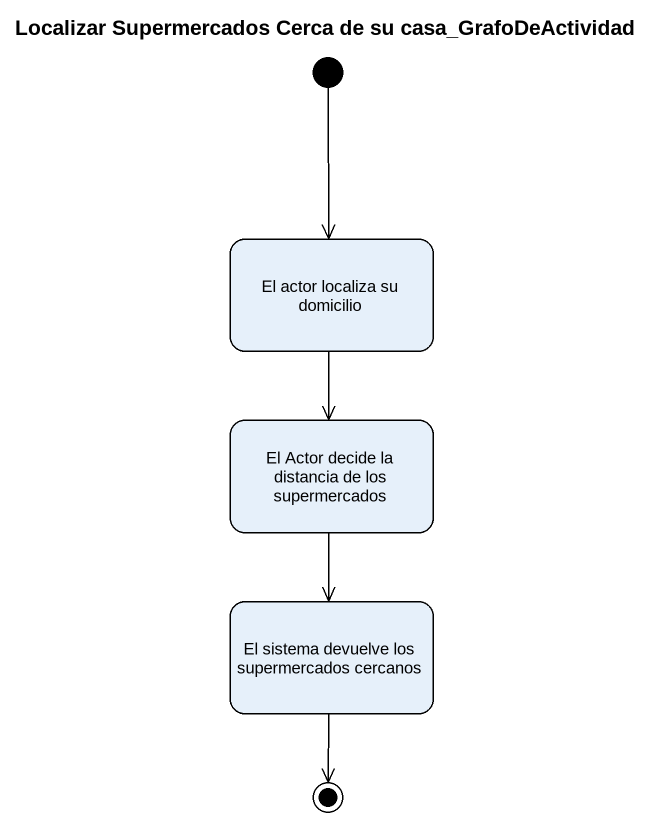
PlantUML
@startuml
title Localizar Supermercados Cerca de su casa_GrafoDeActividad
hide empty description
state "El actor localiza su domicilio" as El_actor_localiza_su
state "El Actor decide la distancia de los supermercados" as El_Actor_decide_la
state "El sistema devuelve los supermercados cercanos" as El_sistema_devuelve_los
[*] --> El_actor_localiza_su
El_actor_localiza_su --> El_Actor_decide_la
El_Actor_decide_la --> El_sistema_devuelve_los
El_sistema_devuelve_los --> [*]
@enduml
